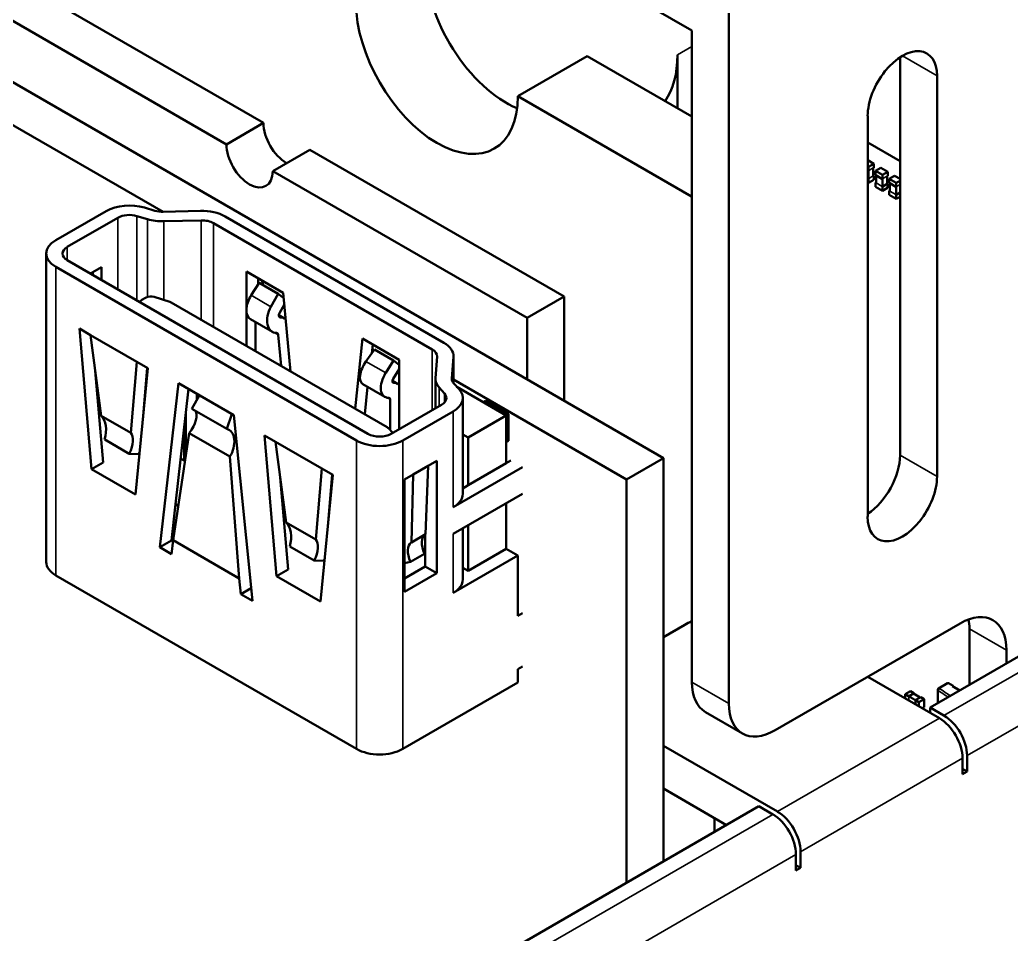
# Model space of a CAD drawing. Header units: millimetres. Extents: x 3137 to 5094, y 789 to 1822.
# Drawn here: x 4027.28 to 4057.59, y 1531.62 to 1559.58 of the extents above; entities that cross this region are included whole.
import ezdxf

# ---------------------------------------------------------------- set-up
doc = ezdxf.new("R2010")
doc.units = ezdxf.units.MM
doc.header["$LTSCALE"] = 1.8
doc.layers.add('외형선(ISO)', color=7, linetype='Continuous', lineweight=50)
doc.layers.add('좁은 외형선(ISO)', color=7, linetype='Continuous', lineweight=35)

msp = doc.modelspace()

# ---------------------------------------------------------------- linework, layer by layer
at = {"layer": '외형선(ISO)'}
for p, q in [((4047.829, 1559.249), (3986.452, 1594.685)), ((4034.73, 1556.423), (4005.315, 1573.406)), ((4033.599, 1555.769), (4025.538, 1560.423)), ((4048.96, 1559.903), (4048.96, 1538.674)), ((4047.829, 1539.327), (4047.829, 1559.249)), ((4025.538, 1558.546), (4046.963, 1546.176)), ((4042.508, 1557.239), (4044.63, 1558.464)), ((4044.63, 1558.464), (4047.829, 1556.617)), ((4047.387, 1556.872), (4047.387, 1558.505)), ((4054.193, 1546.267), (4054.193, 1558.43)), ((4055.324, 1557.861), (4055.324, 1545.614)), ((4031.66, 1553.705), (4025.538, 1557.239)), ((4047.812, 1554.177), (4042.508, 1557.239)), ((4053.203, 1544.389), (4053.203, 1556.637)), ((4034.73, 1556.423), (4033.599, 1555.769)), ((4053.203, 1555.822), (4054.193, 1555.25)), ((4085.235, 1555.943), (4055.112, 1538.551)), ((4036.144, 1555.606), (4035.013, 1554.953)), ((4043.923, 1551.115), (4036.144, 1555.606)), ((4053.391, 1555.176), (4053.203, 1555.284)), ((4053.391, 1555.176), (4053.228, 1555.082)), ((4053.39, 1555.053), (4053.391, 1555.176)), ((4042.791, 1550.462), (4035.013, 1554.953)), ((4053.228, 1555.082), (4053.203, 1555.096)), ((4053.228, 1554.959), (4053.214, 1554.967)), ((4053.228, 1555.082), (4053.228, 1554.959)), ((4053.242, 1554.967), (4053.228, 1554.959)), ((4053.372, 1555.041), (4053.372, 1554.808)), ((4053.39, 1555.053), (4053.376, 1555.045)), ((4053.39, 1554.808), (4053.376, 1554.817)), ((4053.44, 1554.959), (4053.603, 1555.053)), ((4053.44, 1554.959), (4053.652, 1554.836)), ((4053.44, 1554.837), (4053.44, 1554.959)), ((4053.44, 1554.837), (4053.454, 1554.828)), ((4053.454, 1554.824), (4053.638, 1554.718)), ((4053.458, 1554.822), (4053.458, 1554.592)), ((4053.603, 1555.053), (4053.815, 1554.93)), ((4053.652, 1554.836), (4053.815, 1554.93)), ((4053.652, 1554.836), (4053.652, 1554.714)), ((4053.815, 1554.93), (4053.815, 1554.808)), ((4053.213, 1554.727), (4053.203, 1554.733)), ((4053.228, 1554.592), (4053.203, 1554.606)), ((4053.228, 1554.714), (4053.213, 1554.723)), ((4053.228, 1554.714), (4053.242, 1554.723)), ((4053.228, 1554.714), (4053.228, 1554.592)), ((4053.228, 1554.592), (4053.39, 1554.686)), ((4053.376, 1554.8), (4053.39, 1554.808)), ((4053.39, 1554.686), (4053.39, 1554.808)), ((4053.454, 1554.6), (4053.44, 1554.592)), ((4053.44, 1554.469), (4053.44, 1554.592)), ((4053.44, 1554.592), (4053.454, 1554.584)), ((4053.458, 1554.606), (4053.454, 1554.604)), ((4053.638, 1554.722), (4053.652, 1554.714)), ((4053.666, 1554.722), (4053.652, 1554.714)), ((4053.666, 1554.481), (4053.8, 1554.559)), ((4053.796, 1554.796), (4053.796, 1554.563)), ((4053.8, 1554.571), (4053.815, 1554.563)), ((4053.8, 1554.555), (4053.815, 1554.563)), ((4053.815, 1554.808), (4053.801, 1554.8)), ((4053.815, 1554.563), (4053.814, 1554.441)), ((4053.864, 1554.714), (4054.027, 1554.808)), ((4053.864, 1554.714), (4054.076, 1554.591)), ((4053.864, 1554.591), (4053.864, 1554.714)), ((4053.864, 1554.591), (4053.878, 1554.583)), ((4053.878, 1554.579), (4054.062, 1554.473)), ((4053.882, 1554.577), (4053.882, 1554.346)), ((4054.027, 1554.808), (4054.193, 1554.712)), ((4054.076, 1554.591), (4054.193, 1554.658)), ((4054.076, 1554.591), (4054.076, 1554.469)), ((4053.44, 1554.469), (4053.652, 1554.347)), ((4053.638, 1554.477), (4053.652, 1554.469)), ((4053.652, 1554.469), (4053.666, 1554.477)), ((4053.652, 1554.469), (4053.652, 1554.347)), ((4053.814, 1554.441), (4053.652, 1554.347)), ((4053.878, 1554.355), (4053.864, 1554.346)), ((4053.864, 1554.224), (4053.864, 1554.346)), ((4053.864, 1554.346), (4053.878, 1554.338)), ((4053.864, 1554.224), (4054.076, 1554.101)), ((4053.882, 1554.361), (4053.878, 1554.359)), ((4054.062, 1554.477), (4054.076, 1554.469)), ((4054.062, 1554.232), (4054.076, 1554.224)), ((4054.09, 1554.477), (4054.076, 1554.469)), ((4054.076, 1554.224), (4054.09, 1554.232)), ((4054.076, 1554.224), (4054.076, 1554.101)), ((4054.09, 1554.236), (4054.193, 1554.295)), ((4054.193, 1554.169), (4054.076, 1554.101)), ((4029.924, 1553.73), (4028.38, 1552.838)), ((4031.414, 1553.737), (4031.093, 1553.834)), ((4032.806, 1553.733), (4031.667, 1553.705)), ((4028.734, 1552.634), (4030.278, 1553.526)), ((4030.862, 1553.578), (4031.184, 1553.481)), ((4031.688, 1553.416), (4032.828, 1553.445)), ((4033.203, 1553.361), (4039.892, 1549.499)), ((4040.246, 1549.703), (4033.556, 1553.565)), ((4028.088, 1552.43), (4028.088, 1542.999)), ((4037.926, 1546.919), (4028.734, 1552.226)), ((4028.38, 1552.022), (4037.573, 1546.715)), ((4029.51, 1551.857), (4029.441, 1551.818)), ((4029.51, 1551.857), (4029.777, 1552.012)), ((4029.512, 1551.777), (4029.51, 1551.857)), ((4029.777, 1552.012), (4029.777, 1551.624)), ((4034.214, 1550.774), (4034.214, 1551.879)), ((4034.214, 1551.879), (4035.338, 1551.23)), ((4034.356, 1551.153), (4034.598, 1551.535)), ((4034.568, 1551.675), (4034.568, 1551.486)), ((4034.598, 1551.535), (4035.178, 1551.2)), ((4034.959, 1550.805), (4035.178, 1551.2)), ((4035.178, 1551.2), (4035.353, 1551.071)), ((4035.338, 1551.23), (4035.557, 1548.828)), ((4031.146, 1551.088), (4030.995, 1551)), ((4031.865, 1550.953), (4031.385, 1551.107)), ((4038.516, 1547.119), (4031.909, 1550.934)), ((4035.37, 1550.883), (4035.22, 1550.612)), ((4043.923, 1551.115), (4042.791, 1550.462)), ((4043.923, 1547.931), (4043.923, 1551.115)), ((4034.214, 1549.603), (4034.214, 1550.627)), ((4034.334, 1550.423), (4035.005, 1550.035)), ((4034.492, 1550.331), (4034.492, 1549.442)), ((4035.201, 1550.546), (4035.376, 1550.445)), ((4042.791, 1548.584), (4042.791, 1550.462)), ((4029.441, 1549.94), (4029.103, 1550.135)), ((4029.103, 1550.135), (4029.476, 1545.837)), ((4029.441, 1549.94), (4030.855, 1549.123)), ((4029.768, 1547.472), (4029.441, 1549.94)), ((4035.267, 1548.995), (4035.18, 1549.947)), ((4037.538, 1547.684), (4037.757, 1549.834)), ((4037.757, 1549.834), (4038.881, 1549.184)), ((4038.129, 1549.496), (4037.864, 1549.128)), ((4038.071, 1549.652), (4038.043, 1549.377)), ((4038.709, 1549.161), (4038.129, 1549.496)), ((4030.671, 1546.95), (4030.855, 1549.123)), ((4031.194, 1548.928), (4030.855, 1549.123)), ((4038.709, 1549.161), (4038.467, 1548.78)), ((4038.881, 1549.031), (4038.709, 1549.161)), ((4038.881, 1549.184), (4038.881, 1547.062)), ((4040.038, 1549.282), (4039.989, 1548.624)), ((4040.488, 1548.612), (4040.538, 1549.27)), ((4040.539, 1549.295), (4040.539, 1548.472)), ((4029.586, 1548.848), (4029.83, 1546.041)), ((4030.82, 1545.061), (4031.194, 1548.928)), ((4031.04, 1547.34), (4031.176, 1548.938)), ((4038.698, 1548.604), (4038.881, 1548.893)), ((4029.6, 1548.684), (4029.608, 1548.68)), ((4029.632, 1548.499), (4029.617, 1548.49)), ((4031.562, 1543.449), (4032.128, 1548.47)), ((4033.825, 1547.49), (4032.128, 1548.47)), ((4038.832, 1548.45), (4038.674, 1548.541)), ((4039.988, 1548.599), (4039.988, 1547.7)), ((4045.832, 1545.522), (4040.539, 1548.578)), ((4040.711, 1548.281), (4040.544, 1548.466)), ((4032.438, 1548.291), (4032.041, 1544.764)), ((4038.444, 1548.05), (4037.772, 1548.438)), ((4037.913, 1548.356), (4037.828, 1547.516)), ((4040.1, 1548.333), (4040.268, 1548.147)), ((4042.155, 1547.482), (4040.645, 1548.353)), ((4032.545, 1547.683), (4032.774, 1548.097)), ((4032.697, 1547.958), (4032.697, 1548.141)), ((4038.603, 1547.038), (4038.603, 1547.971)), ((4040.824, 1548.014), (4040.824, 1545.083)), ((4041.448, 1547.89), (4041.518, 1547.931)), ((4041.518, 1547.931), (4042.226, 1547.523)), ((4029.691, 1547.635), (4029.743, 1547.664)), ((4032.356, 1546.261), (4032.356, 1547.56)), ((4032.545, 1547.683), (4033.611, 1547.068)), ((4040.177, 1547.81), (4038.633, 1546.919)), ((4038.987, 1546.715), (4040.531, 1547.606)), ((4029.768, 1547.472), (4030.671, 1546.95)), ((4033.611, 1547.068), (4033.767, 1547.524)), ((4033.825, 1547.49), (4034.391, 1541.816)), ((4040.988, 1546.808), (4042.155, 1547.482)), ((4042.155, 1547.482), (4042.226, 1547.523)), ((4042.155, 1546.02), (4042.155, 1547.482)), ((4042.226, 1547.523), (4042.226, 1546.706)), ((4032.458, 1546.942), (4031.967, 1543.664)), ((4032.308, 1546.104), (4032.308, 1547.136)), ((4032.458, 1546.942), (4033.703, 1546.223)), ((4038.688, 1546.95), (4038.55, 1547.093)), ((4029.876, 1546.743), (4030.626, 1546.31)), ((4034.759, 1546.869), (4035.133, 1542.571)), ((4035.098, 1546.674), (4034.759, 1546.869)), ((4035.098, 1546.674), (4036.512, 1545.857)), ((4035.425, 1544.206), (4035.098, 1546.674)), ((4040.824, 1546.903), (4040.988, 1546.808)), ((4040.988, 1546.808), (4040.988, 1545.347)), ((4042.155, 1546.666), (4042.226, 1546.706)), ((4029.476, 1545.837), (4029.83, 1546.041)), ((4030.912, 1546.298), (4030.626, 1546.31)), ((4032.308, 1546.104), (4032.199, 1546.167)), ((4032.335, 1546.119), (4032.308, 1546.104)), ((4033.987, 1542.498), (4033.703, 1546.223)), ((4039.763, 1545.938), (4040.03, 1546.092)), ((4040.03, 1546.092), (4040.03, 1542.663)), ((4042.296, 1546.102), (4042.155, 1546.02)), ((4046.963, 1546.176), (4045.832, 1545.522)), ((4046.963, 1546.176), (4046.963, 1533.847)), ((4029.476, 1545.837), (4030.82, 1545.061)), ((4036.328, 1543.684), (4036.512, 1545.857)), ((4036.851, 1545.662), (4036.512, 1545.857)), ((4039.763, 1545.938), (4039.307, 1545.675)), ((4039.688, 1543.851), (4039.763, 1545.938)), ((4042.65, 1545.898), (4040.531, 1544.675)), ((4040.988, 1545.347), (4042.155, 1546.02)), ((4035.243, 1545.582), (4035.487, 1542.775)), ((4036.477, 1541.795), (4036.851, 1545.662)), ((4036.697, 1544.074), (4036.833, 1545.672)), ((4039.04, 1545.52), (4039.307, 1545.675)), ((4039.04, 1542.091), (4039.04, 1545.52)), ((4039.254, 1543.601), (4039.307, 1545.675)), ((4045.832, 1533.193), (4045.832, 1545.522)), ((4040.988, 1545.347), (4040.824, 1545.252)), ((4040.531, 1543.858), (4042.65, 1545.082)), ((4032.041, 1544.764), (4031.916, 1543.653)), ((4032.124, 1544.716), (4032.041, 1544.764)), ((4042.155, 1543.4), (4042.155, 1544.796)), ((4035.345, 1544.406), (4035.403, 1544.373)), ((4035.425, 1544.206), (4036.328, 1543.684)), ((4040.824, 1544.027), (4040.824, 1542.462)), ((4040.988, 1544.122), (4040.988, 1542.726)), ((4031.562, 1543.449), (4031.916, 1543.653)), ((4031.916, 1543.244), (4031.967, 1543.664)), ((4031.916, 1543.653), (4031.962, 1543.626)), ((4031.967, 1543.664), (4033.987, 1542.498)), ((4039.688, 1543.851), (4039.254, 1543.601)), ((4039.676, 1542.867), (4039.676, 1543.843)), ((4031.562, 1543.449), (4031.916, 1543.244)), ((4035.532, 1543.477), (4036.283, 1543.044)), ((4042.155, 1543.4), (4040.988, 1542.726)), ((4042.508, 1543.195), (4042.155, 1543.4)), ((4036.569, 1543.032), (4036.283, 1543.044)), ((4039.04, 1542.96), (4039.224, 1543.005)), ((4039.651, 1543.251), (4039.224, 1543.005)), ((4040.531, 1542.054), (4042.508, 1543.195)), ((4042.508, 1543.195), (4042.508, 1541.358)), ((4035.133, 1542.571), (4035.487, 1542.775)), ((4039.676, 1542.867), (4039.04, 1542.499)), ((4039.676, 1542.867), (4040.03, 1542.663)), ((4040.824, 1542.821), (4040.988, 1542.726)), ((4028.38, 1542.591), (4037.573, 1537.284)), ((4033.987, 1542.498), (4034.037, 1542.02)), ((4035.133, 1542.571), (4036.477, 1541.795)), ((4040.03, 1542.663), (4039.04, 1542.091)), ((4034.037, 1542.02), (4034.352, 1542.202)), ((4034.037, 1542.02), (4034.391, 1541.816)), ((4042.65, 1541.44), (4042.508, 1541.358)), ((4046.963, 1540.705), (4047.617, 1541.082)), ((4050.374, 1537.857), (4056.031, 1541.123)), ((4056.314, 1539.245), (4056.314, 1540.96)), ((4057.445, 1540.307), (4057.445, 1539.898)), ((4042.508, 1539.725), (4042.65, 1539.807)), ((4042.508, 1539.725), (4042.508, 1539.317)), ((4053.203, 1539.49), (4055.395, 1538.225)), ((4038.987, 1537.284), (4042.508, 1539.317)), ((4055.343, 1538.928), (4055.343, 1539.091)), ((4055.368, 1539.134), (4055.646, 1539.295)), ((4055.812, 1539.21), (4055.671, 1539.292)), ((4055.812, 1539.21), (4055.798, 1539.202)), ((4055.798, 1539.202), (4056.019, 1539.075)), ((4055.812, 1539.194), (4055.812, 1539.21)), ((4054.509, 1539.052), (4054.347, 1538.958)), ((4054.347, 1538.958), (4054.453, 1538.897)), ((4054.347, 1538.958), (4054.347, 1538.83)), ((4054.467, 1538.905), (4054.453, 1538.897)), ((4054.453, 1538.897), (4054.453, 1538.881)), ((4054.605, 1538.981), (4054.47, 1538.903)), ((4054.615, 1538.991), (4054.509, 1539.052)), ((4054.615, 1538.991), (4054.601, 1538.983)), ((4054.606, 1538.975), (4054.806, 1538.86)), ((4054.615, 1538.991), (4054.615, 1538.975)), ((4054.661, 1538.76), (4054.661, 1538.648)), ((4054.665, 1538.774), (4054.679, 1538.783)), ((4054.665, 1538.774), (4054.771, 1538.713)), ((4054.665, 1538.774), (4054.665, 1538.758)), ((4054.675, 1538.785), (4054.81, 1538.862)), ((4054.771, 1538.713), (4054.934, 1538.807)), ((4054.813, 1538.86), (4054.827, 1538.868)), ((4054.934, 1538.807), (4054.827, 1538.868)), ((4054.934, 1538.807), (4054.933, 1538.562)), ((4055.343, 1538.685), (4055.343, 1538.924)), ((4054.771, 1538.713), (4054.771, 1538.585)), ((4054.872, 1538.527), (4054.933, 1538.562)), ((4055.112, 1538.551), (4055.536, 1538.306)), ((4055.112, 1538.388), (4055.112, 1538.551)), ((4048.243, 1538.411), (4049.374, 1537.758)), ((4046.963, 1537.377), (4050.445, 1535.367)), ((4056.102, 1536.51), (4056.102, 1537)), ((4056.243, 1537.081), (4056.243, 1536.592)), ((4056.243, 1536.592), (4056.102, 1536.673)), ((4056.243, 1536.592), (4056.102, 1536.51)), ((4046.963, 1536.071), (4048.889, 1534.959)), ((4049.879, 1535.53), (4035.313, 1527.12)), ((4050.304, 1535.285), (4049.879, 1535.53)), ((4048.519, 1534.745), (4048.519, 1535.172)), ((4051.011, 1533.571), (4051.011, 1534.06)), ((4051.152, 1534.142), (4051.152, 1533.652)), ((4051.152, 1533.652), (4051.011, 1533.734)), ((4051.152, 1533.652), (4051.011, 1533.571))]:
    msp.add_line(p, q, dxfattribs=at)
msp.add_arc((4055.393, 1539.091), 0.05, 120, 179.9581, dxfattribs=at)
for centre, major_axis, ratio, start_param, end_param in [((4042.155, 1559.894), (1.75, -3.031), 0.57735, 3.927277, 5.632048), ((4040.034, 1558.669), (1.75, -3.031), 0.57735, 3.927277, 7.068298), ((4054.263, 1557.249), (0.75, 1.299), 0.57735, 5.497787, 8.63938), ((4044.559, 1560.138), (2, -3.464), 0.57735, 0.261799, 0.785398), ((4035.437, 1556.015), (-0.5, 0.866), 0.57735, 0.786398, 2.357194), ((4034.306, 1555.362), (0.5, -0.866), 0.57735, 3.927991, 7.067583), ((4053.228, 1554.731), (-0.01, 0.00001), 0.577838, 0.785821, 2.356617), ((4053.362, 1554.808), (0.01, -0.00001), 0.577838, 5.49821, 6.283185), ((4053.468, 1554.592), (-0.01, 0.00001), 0.577838, 0, 0.785821), ((4053.786, 1554.563), (0.01, -0.00001), 0.577838, 5.882487, 6.283185), ((4053.652, 1554.485), (-0.01, 0.00001), 0.577838, 0.785821, 2.356617), ((4053.892, 1554.346), (-0.01, 0.00001), 0.577838, 0, 0.785821), ((4054.076, 1554.24), (-0.01, 0.00001), 0.577838, 0.785821, 2.356617), ((4030.632, 1553.321), (-1, 0), 0.57735, 4.23287, 5.497787), ((4047.812, 1553.361), (-0.5, 0.866), 0.57735, 5.473762, 5.497787), ((4030.632, 1553.321), (0.5, 0), 0.57735, 1.091277, 2.356194), ((4031.645, 1553.993), (-0.5, 0), 0.57735, 1.091277, 1.614247), ((4032.849, 1553.157), (-1, 0), 0.57735, 3.926991, 4.75584), ((4031.645, 1553.993), (1, 0), 0.57735, 4.23287, 4.75584), ((4032.849, 1553.157), (0.5, 0), 0.57735, 0.785398, 1.614247), ((4029.088, 1552.43), (-1, 0), 0.57735, 5.497787, 7.068583), ((4029.088, 1552.43), (-0.5, 0), 0.57735, 5.497787, 7.068583), ((4034.377, 1551.564), (0.25, -0.433), 0.57735, 1.027764, 1.355835), ((4031.136, 1550.918), (-0.2, 0), 0.57735, 5.497787, 6.007011), ((4031.288, 1551.006), (-0.2, 0), 0.57735, 4.20529, 5.497787), ((4031.768, 1550.852), (-0.2, 0), 0.57735, 3.926991, 4.20529), ((4034.634, 1550.943), (-0.3, -0.52), 0.57735, 4.640007, 6.283185), ((4035.272, 1550.574), (-0.243, -0.551), 0.636949, 4.571186, 6.556851), ((4035.272, 1550.574), (-0.0405, -0.0918), 0.636949, 4.571186, 6.556851), ((4035.11, 1549.906), (-0.243, -0.551), 0.636949, 2.960621, 3.415258), ((4035.11, 1549.906), (-0.0405, -0.0918), 0.636949, 2.287373, 3.415258), ((4039.539, 1549.295), (1, 0), 0.57735, 6.239734, 7.068583), ((4039.539, 1549.295), (0.5, 0), 0.57735, 6.239734, 7.068583), ((4038.106, 1548.938), (-0.345, -0.493), 0.510505, 4.684261, 6.327439), ((4038.744, 1548.569), (-0.3, -0.52), 0.57735, 4.640007, 6.625672), ((4038.744, 1548.569), (-0.05, -0.0866), 0.57735, 4.640007, 6.625672), ((4038.532, 1547.93), (0.3, 0.52), 0.57735, 6.103491, 6.625672), ((4040.988, 1548.599), (-1, 0), 0.57735, 6.239734, 6.762705), ((4040.988, 1548.599), (-0.5, 0), 0.57735, 6.239734, 6.762705), ((4039.824, 1548.014), (0.5, 0), 0.57735, 5.497787, 6.762705), ((4039.824, 1548.014), (1, 0), 0.57735, 5.497787, 6.762705), ((4038.532, 1547.93), (0.05, 0.0866), 0.57735, 5.497787, 6.625672), ((4032.263, 1547.174), (-0.347, -0.483), 0.498497, 1.446015, 3.009127), ((4029.349, 1546.803), (-0.313, -0.74), 0.643757, 1.759367, 2.896737), ((4030.17, 1546.329), (-0.466, -0.653), 0.501682, 1.887501, 3.024871), ((4033.418, 1546.506), (-0.229, -0.55), 0.646152, 1.312412, 3.240258), ((4038.375, 1547.037), (-0.2, 0), 0.57735, 3.648691, 3.926991), ((4038.28, 1547.123), (1, 0), 0.57735, 3.926991, 5.497787), ((4038.28, 1547.123), (-0.5, 0), 0.57735, 0.785398, 2.356194), ((4030.17, 1546.329), (-0.758, -1.062), 0.501682, 1.887501, 1.953406), ((4053.132, 1545.655), (0.75, 1.299), 0.57735, 3.993707, 5.497787), ((4054.263, 1545.001), (-0.75, -1.299), 0.57735, 5.497787, 8.63938), ((4039.824, 1545.083), (1, 0), 0.57735, 5.497787, 6.283185), ((4035.006, 1543.537), (-0.313, -0.74), 0.643757, 1.759367, 2.896737), ((4035.827, 1543.063), (-0.466, -0.653), 0.501682, 1.887501, 3.024871), ((4039.568, 1543.09), (-0.303, 0.518), 0.573813, 0.03611, 1.402768), ((4039.997, 1543.338), (-0.297, 0.521), 0.580866, 0.042219, 1.408877), ((4029.088, 1542.999), (-1, 0), 0.57735, 0, 0.785398), ((4035.827, 1543.063), (-0.758, -1.062), 0.501682, 1.887501, 1.953406), ((4039.824, 1542.462), (1, 0), 0.57735, 5.497787, 6.283185), ((4056.031, 1539.49), (1, 1.732), 0.57735, 5.497787, 7.068583), ((4049.031, 1540.266), (2, 0), 0.57735, 2.215599, 2.356194), ((4054.9, 1540.143), (-1, -1.732), 0.57735, 2.356194, 2.540328), ((4049.243, 1540.143), (-1, -1.732), 0.57735, 5.497787, 6.283185), ((4055.671, 1539.251), (-0.025, 0.0433), 0.57735, 5.496942, 6.283185), ((4054.467, 1538.889), (0.00501, 0.00866), 0.576862, 0.78582, 2.356617), ((4055.393, 1538.928), (-0.05, 0), 0.577838, 0, 0.14232), ((4050.374, 1539.49), (-1, -1.732), 0.57735, 5.497787, 7.068583), ((4055.395, 1537.408), (-0.5, 0.866), 0.57735, 3.926991, 5.497787), ((4055.536, 1537.49), (0.5, -0.866), 0.57735, 0.785398, 2.356194), ((4038.28, 1537.692), (1, 0), 0.57735, 3.926991, 5.497787), ((4050.304, 1534.469), (-0.5, 0.866), 0.57735, 3.926991, 5.497787), ((4050.445, 1534.55), (0.5, -0.866), 0.57735, 0.785398, 2.356194)]:
    msp.add_ellipse(centre, major_axis=major_axis, ratio=ratio, start_param=start_param, end_param=end_param, dxfattribs=at)
at = {"layer": '좁은 외형선(ISO)'}
for p, q in [((4047.387, 1558.505), (4047.829, 1558.759)), ((4055.324, 1557.861), (4054.263, 1558.474)), ((4085.659, 1555.698), (4055.536, 1538.306)), ((4053.218, 1554.969), (4053.203, 1554.977)), ((4053.218, 1554.727), (4053.218, 1554.965)), ((4053.237, 1554.726), (4053.238, 1554.965)), ((4053.372, 1555.046), (4053.238, 1554.969)), ((4053.372, 1555.041), (4053.372, 1554.803)), ((4053.376, 1554.821), (4053.372, 1554.823)), ((4053.458, 1554.822), (4053.458, 1554.587)), ((4053.221, 1554.731), (4053.203, 1554.741)), ((4053.237, 1554.727), (4053.372, 1554.804)), ((4053.458, 1554.588), (4053.642, 1554.481)), ((4053.642, 1554.48), (4053.642, 1554.72)), ((4053.793, 1554.563), (4053.659, 1554.485)), ((4053.796, 1554.801), (4053.662, 1554.723)), ((4053.662, 1554.482), (4053.662, 1554.72)), ((4053.796, 1554.796), (4053.796, 1554.559)), ((4053.796, 1554.578), (4053.8, 1554.575)), ((4053.883, 1554.577), (4053.883, 1554.341)), ((4054.193, 1554.539), (4054.086, 1554.478)), ((4053.883, 1554.342), (4054.066, 1554.236)), ((4054.066, 1554.235), (4054.066, 1554.474)), ((4054.193, 1554.303), (4054.083, 1554.24)), ((4054.086, 1554.237), (4054.086, 1554.474)), ((4056.243, 1537.081), (4086.366, 1554.473)), ((4047.812, 1554.177), (4047.829, 1554.187)), ((4030.278, 1553.526), (4030.278, 1551.334)), ((4030.862, 1553.578), (4030.862, 1550.997)), ((4031.184, 1553.481), (4031.184, 1551.104)), ((4031.688, 1553.416), (4031.688, 1551.009)), ((4032.828, 1553.445), (4032.828, 1550.403)), ((4033.203, 1553.361), (4033.203, 1550.187)), ((4028.734, 1552.634), (4028.734, 1552.226)), ((4028.38, 1552.022), (4028.38, 1542.591)), ((4034.356, 1551.153), (4034.959, 1550.805)), ((4035.212, 1550.5), (4035.249, 1550.479)), ((4035.075, 1550.008), (4035.18, 1549.947)), ((4039.892, 1549.499), (4039.892, 1547.645)), ((4038.467, 1548.78), (4037.864, 1549.128)), ((4040.538, 1549.27), (4040.538, 1548.473)), ((4038.714, 1548.478), (4038.68, 1548.497)), ((4040.488, 1548.612), (4040.488, 1548.587)), ((4040.1, 1548.333), (4040.1, 1547.766)), ((4040.268, 1548.147), (4040.268, 1547.881)), ((4038.603, 1547.971), (4038.508, 1548.026)), ((4040.531, 1547.606), (4040.531, 1544.675)), ((4037.573, 1537.284), (4037.573, 1546.715)), ((4038.987, 1537.284), (4038.987, 1546.715)), ((4055.324, 1545.614), (4054.193, 1546.267)), ((4040.531, 1543.858), (4040.531, 1542.054)), ((4056.314, 1540.96), (4057.445, 1540.307)), ((4048.96, 1538.674), (4047.829, 1539.327)), ((4055.355, 1539.072), (4055.355, 1538.691)), ((4055.393, 1539.132), (4055.671, 1539.292)), ((4054.665, 1538.763), (4054.457, 1538.883)), ((4054.458, 1538.883), (4054.458, 1538.765)), ((4054.675, 1538.78), (4054.469, 1538.899)), ((4054.47, 1538.895), (4054.605, 1538.973)), ((4054.603, 1538.977), (4054.806, 1538.86)), ((4054.619, 1538.973), (4054.619, 1538.968)), ((4055.395, 1538.225), (4050.445, 1535.367)), ((4051.152, 1534.142), (4056.102, 1537)), ((4050.304, 1535.285), (4035.737, 1526.875)), ((4036.444, 1525.651), (4051.011, 1534.06))]:
    msp.add_line(p, q, dxfattribs=at)
for centre, major_axis, ratio, start_param, end_param in [((4055.393, 1539.091), (-0.05, 0), 0.577838, 0, 0.70724), ((4055.393, 1539.091), (-0.028, -0.0414), 0.620404, 3.969877, 5.540674), ((4069.439, 1546.016), (18.521, -0.014), 0.577838, 3.848833, 3.874048), ((4055.393, 1539.091), (-0.025, 0.0433), 0.57735, 5.496943, 6.283185), ((4069.439, 1546.057), (18.471, -0.014), 0.577838, 3.848833, 3.876609)]:
    msp.add_ellipse(centre, major_axis=major_axis, ratio=ratio, start_param=start_param, end_param=end_param, dxfattribs=at)

doc.saveas('drawing.dxf')
